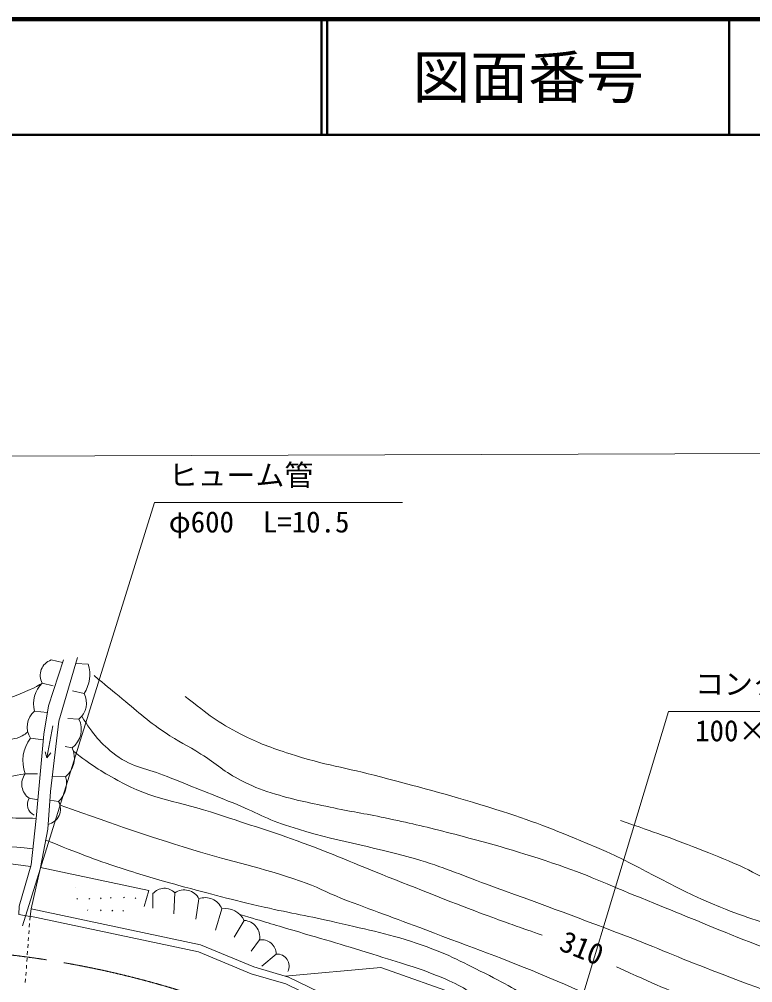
# Model space of a CAD drawing. Units: millimetres at full size, sheet at 1:1000; details may follow other scales. Extents: x 40000 to 680000, y 20000 to 380000.
# Drawn here: x 482629 to 546035, y 296710 to 380000 of the extents above; entities that cross this region are included whole.
import ezdxf
from ezdxf.enums import TextEntityAlignment as Align

# ---------------------------------------------------------------- set-up
doc = ezdxf.new("R2010")
doc.units = ezdxf.units.MM
doc.header["$LTSCALE"] = 1000
doc.linetypes.add('CHAIN', pattern=[18.5, 12, -1.5, 3.5, -1.5])
for name, color, linetype, lineweight in [('M-BGD', 7, 'Continuous', 13), ('M-BMK', 2, 'CHAIN', 13), ('M-STR-HTXT', 7, 'Continuous', 13), ('M-TTL', 2, 'Continuous', 140), ('M-TTL-LINE', 7, 'Continuous', 50)]:
    doc.layers.add(name, color=color, linetype=linetype, lineweight=lineweight)
doc.layers.add('M-TTL-TXT', color=7, linetype='Continuous')
doc.styles.add('ＭＳ ゴシック', font='')
doc.styles.get('ＭＳ ゴシック').set_extended_font_data('MS Gothic')

msp = doc.modelspace()

# ---------------------------------------------------------------- linework, layer by layer
at = {"layer": 'M-BGD'}
for p, q in [((485385, 324611), (486367, 324391)), ((488597, 324246), (487515, 324305)), ((484606, 322597), (485557, 322369)), ((488237, 321719), (487236, 321934)), ((483946, 320186), (485045, 320061)), ((487783, 319498), (486835, 319549)), ((485520, 318932), (485014, 316148)), ((483607, 317850), (484698, 317709)), ((485014, 316148), (484857, 316684)), ((485014, 316148), (485349, 316595)), ((487197, 317020), (486608, 317133)), ((483136, 314767), (484201, 314778)), ((486639, 314509), (485478, 314535)), ((483494, 312659), (484239, 312514)), ((486031, 312376), (485271, 312488)), ((487514, 304912), (487517, 304915)), ((489646, 303966), (489717, 304037)), ((490510, 304020), (490581, 304091)), ((491651, 304049), (491721, 304120)), ((492637, 303979), (492707, 304049)), ((494187, 304421), (494186, 303157)), ((496081, 304477), (495996, 302660)), ((487592, 303926), (487663, 303996)), ((488651, 303922), (488722, 303992)), ((498162, 303959), (497901, 302196)), ((483564, 302437), (483541, 302123)), ((488521, 302950), (488568, 302998)), ((489642, 302932), (489713, 303003)), ((490640, 302901), (490711, 302971)), ((491576, 302886), (491646, 302956)), ((500130, 303102), (499582, 301251)), ((483520, 301824), (483498, 301525)), ((502080, 302094), (501199, 300643)), ((483477, 301226), (483455, 300926)), ((483390, 300029), (483369, 299729)), ((483434, 300627), (483412, 300328)), ((503393, 300419), (502689, 299426)), ((483347, 299430), (483326, 299131)), ((504850, 299186), (503586, 298139)), ((483261, 298233), (483240, 297934)), ((483304, 298832), (483283, 298532)), ((483218, 297635), (483196, 297336)), ((483175, 297036), (483153, 296737))]:
    msp.add_line(p, q, dxfattribs=at)
for points in [[(487672, 324834), (486038, 319310), (485328, 313251), (485085, 309977), (484463, 306680), (483653, 303092)], [(482630, 303339), (483656, 306908), (484098, 310920), (484742, 318205), (485142, 320655), (486439, 324610)], [(465808, 303614), (470314, 307458), (474430, 308004), (483612, 306757)], [(484463, 306680), (493835, 304669), (493421, 303294)], [(483653, 303092), (483564, 302437), (482600, 302604), (482630, 303339)], [(483569, 302477), (498110, 299377), (502683, 297480), (505678, 296610), (513695, 292704), (528107, 284208), (534824, 280308), (545951, 274072)], [(483656, 303106), (498299, 299984), (502893, 298078), (505907, 297202), (513994, 293262), (528427, 284755), (535137, 280858), (546260, 274624)], [(505617, 297287), (513882, 298035), (520879, 295553), (525699, 291919), (534809, 288780), (541406, 285530), (549117, 280834)]]:
    msp.add_lwpolyline(points, dxfattribs=at)
for centre, radius, start, end in [((485856, 323271), 1420, 109.38556, 208.32049), ((485757, 323362), 2975, 326.4868, 17.28818), ((486365, 320820), 2501, 134.71926, 194.69476), ((486645, 320888), 1796, 309.30387, 27.5821), ((485095, 318827), 1780, 130.19955, 213.28158), ((486022, 318606), 1974, 306.54251, 26.86079), ((486184, 315878), 3244, 142.5648, 200.03494), ((485279, 316129), 2115, 310.00434, 24.91529), ((484325, 313885), 1481, 143.44719, 235.87577), ((484584, 313941), 2132, 312.75967, 15.44585), ((484336, 312120), 999, 147.40261, 245.8593), ((484828, 311734), 1364, 282.20033, 28.05352), ((495159, 303605), 1269, 43.43044, 139.98919), ((496893, 303302), 1429, 27.3783, 124.67125), ((498722, 302555), 1511, 21.20844, 111.7343), ((500418, 301268), 1856, 26.42557, 98.9048), ((501993, 300674), 1423, 349.66916, 86.49437), ((503563, 299143), 1287, 1.91809, 97.60919), ((504915, 298139), 1049, 334.12523, 93.53577)]:
    msp.add_arc(centre, radius, start, end, dxfattribs=at)
for points, knots in [([(489095, 323256), (490137, 322389), (490409, 322168), (491257, 321479), (492791, 320232), (493586, 319442), (495228, 318341), (496402, 317553), (497133, 317230), (498334, 316483), (499714, 315625), (500357, 314925), (501808, 314194), (502793, 313698), (503366, 313451), (504418, 313121), (506365, 312511), (507499, 312315), (509494, 311888), (511344, 311492), (512399, 311359), (514249, 310959), (516358, 310504), (517542, 310256), (519629, 309711), (523215, 308773), (525224, 308231), (528739, 307056), (531786, 306037), (533407, 305230), (536388, 304035), (539447, 302808), (541144, 302082), (544200, 300850), (547179, 299649), (548920, 299149), (551843, 297818), (553486, 297069), (554044, 296813), (556007, 295811)], [0, 0, 0, 0, 1, 1, 1, 2, 2, 2, 3, 3, 3, 4, 4, 4, 5, 5, 5, 6, 6, 6, 7, 7, 7, 8, 8, 8, 9, 9, 9, 10, 10, 10, 11, 11, 11, 12, 12, 12, 13, 13, 13, 13]), ([(418626, 314311), (419398, 313575), (419711, 313269), (420556, 312841), (421373, 312427), (421911, 312383), (422798, 312152), (423807, 311890), (424371, 311703), (425408, 311592), (426452, 311480), (427047, 311563), (428098, 311592), (429049, 311618), (429584, 311610), (430531, 311704), (432790, 311929), (434052, 312117), (436279, 312553), (438355, 312959), (439508, 313237), (441563, 313737), (444033, 314339), (445378, 314830), (447856, 315403), (450854, 316095), (452540, 316468), (455573, 316988), (459370, 317638), (461519, 317874), (465340, 318365), (469056, 318842), (471174, 318851), (474867, 319486), (477094, 319868), (478348, 320132), (480487, 320862), (481847, 321327), (482338, 321510), (483913, 322207)], [0, 0, 0, 0, 1, 1, 1, 2, 2, 2, 3, 3, 3, 4, 4, 4, 5, 5, 5, 6, 6, 6, 7, 7, 7, 8, 8, 8, 9, 9, 9, 10, 10, 10, 11, 11, 11, 12, 12, 12, 13, 13, 13, 13]), ([(496964, 321468), (499059, 319829), (499753, 319228), (501782, 318201), (503386, 317389), (504345, 317045), (506055, 316487), (509048, 315509), (510827, 315317), (513867, 314500), (517771, 313450), (519976, 312919), (523829, 311696), (526965, 310701), (528681, 310009), (531723, 308756), (536338, 306856), (538624, 305118), (543250, 303244), (545624, 302283), (547024, 301933), (549424, 301040), (552418, 299926), (553376, 299527), (557034, 298042)], [0, 0, 0, 0, 1, 1, 1, 2, 2, 2, 3, 3, 3, 4, 4, 4, 5, 5, 5, 6, 6, 6, 7, 7, 7, 8, 8, 8, 8]), ([(488027, 319740), (489078, 318142), (489577, 317426), (490981, 316389), (492491, 315274), (493679, 315250), (495417, 314538), (497634, 313631), (498888, 313155), (501106, 312252), (503026, 311470), (504031, 310842), (506006, 310210), (510188, 308873), (512674, 308624), (516893, 307407), (519333, 306703), (520630, 306092), (523018, 305229), (527668, 303549), (530264, 302580), (534885, 300820), (537891, 299675), (539532, 298926), (542534, 297771), (547313, 295932), (548904, 295416), (554878, 293357)], [0, 0, 0, 0, 1, 1, 1, 2, 2, 2, 3, 3, 3, 4, 4, 4, 5, 5, 5, 6, 6, 6, 7, 7, 7, 8, 8, 8, 9, 9, 9, 9]), ([(417770, 311807), (418230, 311157), (418432, 310916), (418965, 310455), (419667, 309847), (420211, 309711), (421046, 309303), (421821, 308924), (422244, 308673), (423064, 308406), (424131, 308058), (424760, 307963), (425866, 307765), (426854, 307589), (427409, 307470), (428411, 307413), (429492, 307352), (430110, 307294), (431181, 307445), (432087, 307574), (432584, 307715), (433471, 307942), (436668, 308759), (438413, 309384), (441589, 310279), (444369, 311063), (445942, 311444), (448730, 312201), (452803, 313307), (454991, 314352), (459153, 315051), (462489, 315611), (464432, 315227), (467799, 315547), (470490, 315802), (471981, 316098), (474652, 316508), (477171, 316894), (478572, 317173), (481073, 317661), (481783, 317799), (482256, 317697), (482882, 318061), (483081, 318177), (483175, 318225), (483369, 318395)], [0, 0, 0, 0, 1, 1, 1, 2, 2, 2, 3, 3, 3, 4, 4, 4, 5, 5, 5, 6, 6, 6, 7, 7, 7, 8, 8, 8, 9, 9, 9, 10, 10, 10, 11, 11, 11, 12, 12, 12, 13, 13, 13, 14, 14, 14, 15, 15, 15, 15]), ([(487312, 316714), (488943, 315443), (489579, 315074), (491140, 314200), (494244, 312462), (496399, 312426), (499769, 311288), (502661, 310311), (504307, 309837), (507172, 308784), (510299, 307635), (511992, 306842), (515093, 305626), (518483, 304298), (520363, 303505), (523784, 302261), (525362, 301686), (525871, 301499), (527835, 300820)], [0, 0, 0, 0, 1, 1, 1, 2, 2, 2, 3, 3, 3, 4, 4, 4, 5, 5, 5, 6, 6, 6, 6]), ([(465253, 312687), (468194, 312717), (469025, 312707), (471432, 312905), (473309, 313059), (474358, 313182), (476222, 313449), (478045, 313710), (479039, 314010), (480849, 314347), (481742, 314514), (482024, 314567), (483136, 314767)], [0, 0, 0, 0, 1, 1, 1, 2, 2, 2, 3, 3, 3, 4, 4, 4, 4]), ([(486152, 312059), (491642, 310126), (493104, 309591), (497621, 308197), (501238, 307080), (503353, 306741), (506930, 305502), (508357, 305008), (509091, 304560), (510496, 304005), (513315, 302892), (514932, 302365), (517763, 301283), (521939, 299688), (524308, 298868), (528433, 297146), (532200, 295573), (534238, 294526), (537963, 292856), (540842, 291565), (542421, 290763), (545339, 289563), (547902, 288509), (548768, 288185), (551964, 287022)], [0, 0, 0, 0, 1, 1, 1, 2, 2, 2, 3, 3, 3, 4, 4, 4, 5, 5, 5, 6, 6, 6, 7, 7, 7, 8, 8, 8, 8]), ([(433160, 304734), (435540, 305113), (436149, 305217), (438063, 305540), (441770, 306167), (443844, 306535), (447535, 307255), (449643, 307666), (450816, 307936), (452924, 308344), (457016, 309135), (459343, 309388), (463431, 310195), (465416, 310586), (466483, 311062), (468494, 311284), (470027, 311453), (470898, 311401), (472441, 311420), (474132, 311440), (475080, 311398), (476769, 311311), (477642, 311266), (478127, 311177), (479000, 311120), (480190, 311043), (480857, 310993), (482049, 310957), (482849, 310933), (483110, 310927), (484098, 310920)], [0, 0, 0, 0, 1, 1, 1, 2, 2, 2, 3, 3, 3, 4, 4, 4, 5, 5, 5, 6, 6, 6, 7, 7, 7, 8, 8, 8, 9, 9, 9, 10, 10, 10, 10]), ([(534616, 310730), (537842, 309605), (538708, 309326), (541285, 308307), (542695, 307750), (543499, 307467), (544878, 306837), (547107, 305820), (548220, 304980), (550376, 303816), (551649, 303129), (552330, 302680), (553643, 302074), (555339, 301291), (556011, 301111), (558142, 300452)], [0, 0, 0, 0, 1, 1, 1, 2, 2, 2, 3, 3, 3, 4, 4, 4, 5, 5, 5, 5]), ([(484908, 309040), (487999, 307813), (488849, 307453), (491436, 306609), (493371, 305977), (494467, 305655), (496431, 305120), (499301, 304337), (500914, 303914), (503812, 303246), (506229, 302689), (507606, 302486), (510020, 301917), (512950, 301226), (514635, 300956), (517473, 299953), (519816, 299124), (521044, 298433), (523269, 297327), (525229, 296353), (526229, 295617), (528201, 294669), (530293, 293663), (531561, 293316), (533693, 292395), (537149, 290902), (539097, 290087), (542483, 288441), (545721, 286866), (546782, 286294), (550658, 284184)], [0, 0, 0, 0, 1, 1, 1, 2, 2, 2, 3, 3, 3, 4, 4, 4, 5, 5, 5, 6, 6, 6, 7, 7, 7, 8, 8, 8, 9, 9, 9, 10, 10, 10, 10]), ([(438012, 303776), (440444, 304086), (441071, 304175), (443030, 304451), (446559, 304948), (448525, 305295), (452044, 305860), (454804, 306303), (456351, 306538), (459105, 307013), (462142, 307536), (463803, 308112), (466871, 308406), (469617, 308669), (471173, 308523), (473932, 308566), (475970, 308597), (477114, 308681), (479151, 308614), (480974, 308553), (481597, 308502), (483809, 308296)], [0, 0, 0, 0, 1, 1, 1, 2, 2, 2, 3, 3, 3, 4, 4, 4, 5, 5, 5, 6, 6, 6, 7, 7, 7, 7]), ([(501708, 302603), (503928, 301948), (504486, 301782), (506265, 301252), (509149, 300392), (510777, 299953), (513642, 299030), (515948, 298287), (517282, 297971), (519505, 297008), (521076, 296327), (521845, 295713), (523396, 294990), (525026, 294231), (525998, 293942), (527655, 293245), (530672, 291976), (532389, 291320), (535344, 289911), (537526, 288871), (538651, 288096), (540791, 286972), (543008, 285807), (544242, 285137), (546488, 284027), (547792, 283383), (548212, 283175), (549839, 282404)], [0, 0, 0, 0, 1, 1, 1, 2, 2, 2, 3, 3, 3, 4, 4, 4, 5, 5, 5, 6, 6, 6, 7, 7, 7, 8, 8, 8, 9, 9, 9, 9]), ([(534267, 298082), (537678, 296529), (538650, 296092), (541534, 295006), (544540, 293875), (546353, 293608), (549346, 292447), (551039, 291791), (551618, 291564), (553640, 290666)], [0, 0, 0, 0, 1, 1, 1, 2, 2, 2, 3, 3, 3, 3])]:
    msp.add_open_spline(points, degree=3, knots=knots, dxfattribs=at)
msp.add_open_spline([(483913, 322207), (484259, 322402), (484259, 322402), (484606, 322597)], degree=3, dxfattribs=at)
at = {"layer": 'M-BMK'}
msp.add_arc((472347, 217480), 82187, 58.83984, 90.27485, dxfattribs=at)
at = {"layer": 'M-STR-HTXT'}
msp.add_line((360084, 341778), (547647, 342463), dxfattribs=at)
for points in [[(482901, 301630), (494306, 338220), (515750, 338220)], [(526975, 281088), (538750, 320168), (562561, 320168)]]:
    msp.add_lwpolyline(points, dxfattribs=at)
at = {"layer": 'M-TTL'}
msp.add_line((680000, 380000), (40000, 380000), dxfattribs=at)
at = {"layer": 'M-TTL-LINE'}
for p, q in [((508747, 380000), (508747, 370000)), ((509247, 380000), (509247, 370000)), ((543997, 380000), (543997, 370000)), ((40000, 370000), (680000, 370000))]:
    msp.add_line(p, q, dxfattribs=at)

# ---------------------------------------------------------------- texts
at = {"layer": 'M-BGD', "style": 'ＭＳ ゴシック'}
msp.add_text('310', height=1833, rotation=338.138, dxfattribs=at).set_placement((530721, 298357), align=Align.BOTTOM_CENTER)
at = {"layer": 'M-STR-HTXT', "style": 'ＭＳ ゴシック'}
for s, p in [('ヒューム管', (495547, 339123)), ('φ600\u3000L=10.5', (495555, 335083)), ('コンクリート水路', (541050, 321071)), ('100×600\u3000L=13.6', (541057, 317031))]:
    msp.add_text(s, height=1833, dxfattribs=at).set_placement(p, align=Align.BOTTOM_LEFT)
at = {"layer": 'M-TTL-TXT', "style": 'ＭＳ ゴシック'}
msp.add_text('図面番号', height=3666, dxfattribs=at).set_placement((526622, 375000), align=Align.MIDDLE_CENTER)

doc.saveas('drawing.dxf')
